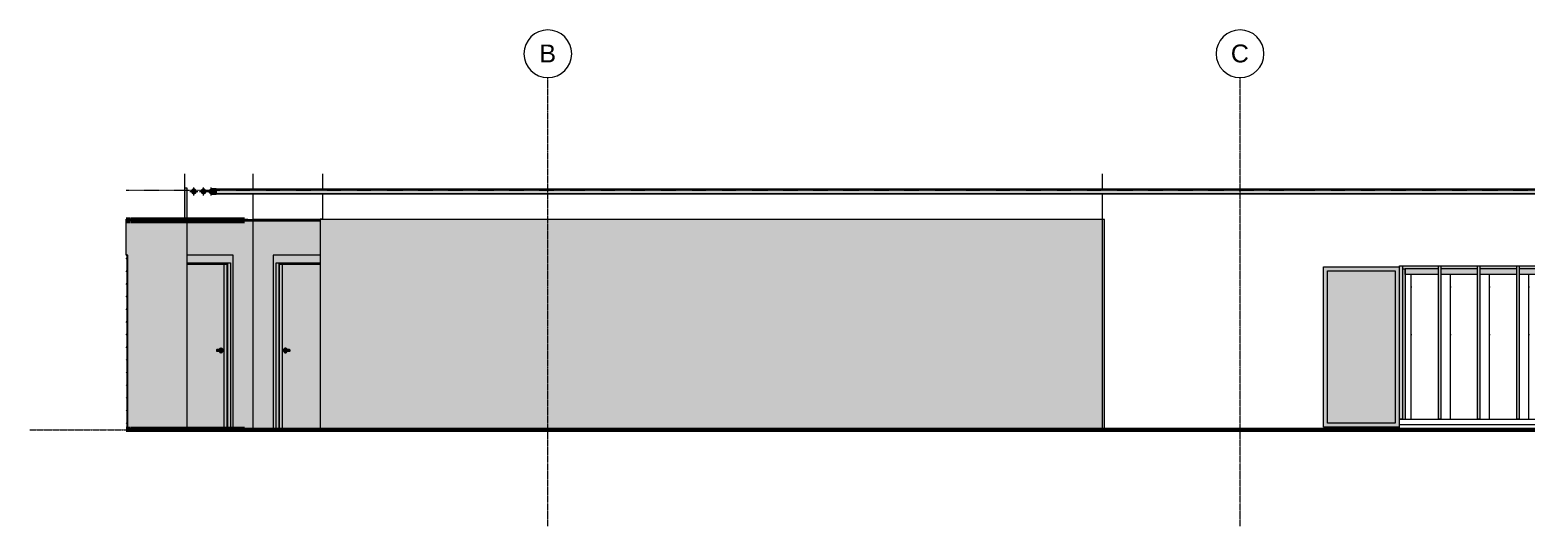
# Model space of a CAD drawing. Header units: inches. Extents: x 10303 to 15970, y 220 to 469.
# Drawn here: x 11958 to 12710, y 220 to 469 of the extents above; entities that cross this region are included whole.
import ezdxf

# ---------------------------------------------------------------- set-up
doc = ezdxf.new("R2010")
doc.units = ezdxf.units.IN
doc.header["$MEASUREMENT"] = 0
doc.linetypes.add('Aligning Line 1_8_', pattern=[0.25, 0.125, -0.125])
doc.linetypes.add('Grid Line 1_2_', pattern=[0.875, 0.5, -0.125, 0.125, -0.125])
for name, color, linetype, lineweight in [('0-3', 165, 'Continuous', 5), ('0-4', 10, 'Continuous', 9), ('0-5', 50, 'Continuous', 5), ('A-CLNG', 13, 'Continuous', 18), ('A-CLNG-1', 13, 'Continuous', 60), ('A-CLNG-2', 13, 'Continuous', 5), ('A-DOOR', 31, 'Continuous', 18), ('A-DOOR-2', 31, 'Continuous', 9), ('A-DOOR-FRAM', 31, 'Continuous', 9), ('A-DOOR-FRAM-1', 31, 'Continuous', 18), ('A-DOOR-FRAM-2', 31, 'Continuous', 30), ('A-FLOR', 192, 'Continuous', 18), ('A-FLOR-1', 250, 'Continuous', 60), ('A-FLOR-2', 192, 'Continuous', 60), ('A-FLOR-3', 192, 'Continuous', 5), ('A-FLOR-LEVL-1', 51, 'Grid Line 1_2_', 9), ('A-FLOR-PATT-1', 253, 'Continuous', 9), ('A-GLAZ-1', 50, 'Continuous', 18), ('A-GLAZ-2', 27, 'Continuous', 18), ('A-GLAZ-3', 7, 'Continuous', 18), ('A-GLAZ-CWMG', 51, 'Continuous', 9), ('A-GLAZ-CWMG-1', 247, 'Continuous', 9), ('A-GLAZ-CWMG-2', 10, 'Continuous', 9), ('A-ROOF-1', 7, 'Continuous', 18), ('A-WALL-2', 7, 'Continuous', 18), ('A-WALL-3', 27, 'Continuous', 18), ('A-WALL-PATT-1', 143, 'Continuous', 9), ('G-ANNO-SYMB-1', 9, 'Aligning Line 1_8_', 9), ('I-WALL', 2, 'Continuous', 18), ('I-WALL-1', 2, 'Continuous', 5), ('P-PIPE', 3, 'Continuous', 9), ('P-PIPE-1', 3, 'Continuous', 5), ('P-PIPE-CNTR', 3, 'Continuous', 9), ('S-GRID-1', 1, 'Grid Line 1_2_', 9), ('S-GRID-IDEN', 1, 'Continuous', 9), ('S-GRID-IDEN-1', 147, 'Continuous', 9)]:
    doc.layers.add(name, color=color, linetype=linetype, lineweight=lineweight)
doc.styles.add('Arial', font='arial.ttf', dxfattribs={"height": 9})

# ---------------------------------------------------------------- blocks, each defined once
blk = doc.blocks.new('CTR - 2nd Phase_rvt-2-Elevation 13 - c')
at = {"layer": 'A-FLOR-LEVL-1'}
blk.add_line((-11795.56, 268), (-10303.21, 268), dxfattribs=at)
at = {"layer": 'G-ANNO-SYMB-1'}
blk.add_line((-11747.21, 388.59), (-10351.57, 388.59), dxfattribs=at)
blk = doc.blocks.new('CTR - 1st Phase - Unit Layouts_rvt-2-Elevation 13 - c')
at = {"layer": 'A-FLOR-LEVL-1'}
blk.add_line((-11795.56, 268), (-10303.21, 268), dxfattribs=at)
blk = doc.blocks.new('Basic Wall _ EXT - FIBER CEMENT - LARGE - ___-2162458-Elevation 13 - c')
at = {"layer": 'A-WALL-3'}
h = blk.add_hatch(color=256, dxfattribs=at)
h.paths.add_polyline_path([(-10969.49, 350.44), (-10969.49, 350.5), (-10987.67, 350.5), (-10987.67, 350.44)], flags=0)
h.paths.add_polyline_path([(-11104.24, 350.44), (-11087.59, 350.44), (-11087.59, 350.5), (-11105.49, 350.5), (-11105.49, 350.44)], flags=0)
h.paths.add_polyline_path([(-10852.89, 350.44), (-10852.89, 350.5), (-10869.57, 350.5), (-10869.57, 350.44), (-10853.13, 350.44)], flags=0)
h.paths.add_polyline_path([(-11086.09, 350.44), (-11067.91, 350.44), (-11067.91, 350.5), (-11086.09, 350.5)], flags=0)
h.paths.add_polyline_path([(-10871.07, 350.44), (-10871.07, 350.5), (-10889.26, 350.5), (-10889.26, 350.44), (-10874.93, 350.44)], flags=0)
h.paths.add_polyline_path([(-11066.41, 350.44), (-11048.23, 350.44), (-11048.23, 350.5), (-11066.41, 350.5)], flags=0)
h.paths.add_polyline_path([(-10890.76, 350.44), (-10890.76, 350.5), (-10908.94, 350.5), (-10908.94, 350.44)], flags=0)
h.paths.add_polyline_path([(-11046.73, 350.44), (-11028.54, 350.44), (-11028.54, 350.5), (-11046.73, 350.5)], flags=0)
h.paths.add_polyline_path([(-10910.44, 350.44), (-10910.44, 350.5), (-10928.62, 350.5), (-10928.62, 350.44), (-10918.55, 350.44)], flags=0)
h.paths.add_polyline_path([(-11027.04, 350.44), (-11008.86, 350.44), (-11008.86, 350.5), (-11027.04, 350.5)], flags=0)
h.paths.add_polyline_path([(-10930.12, 350.44), (-10930.12, 350.5), (-10948.31, 350.5), (-10948.31, 350.44)], flags=0)
h.paths.add_polyline_path([(-11007.36, 350.44), (-10989.17, 350.44), (-10989.17, 350.5), (-11007.36, 350.5)], flags=0)
h.paths.add_polyline_path([(-10949.81, 350.44), (-10949.81, 350.5), (-10967.99, 350.5), (-10967.99, 350.44), (-10962.16, 350.44)], flags=0)
h = blk.add_hatch(color=256, dxfattribs=at)
h.paths.add_polyline_path([(-10969.49, 349.02), (-10969.49, 350.44), (-10987.67, 350.44), (-10987.67, 349.02)], flags=0)
h.paths.add_polyline_path([(-11104.49, 349.02), (-11087.59, 349.02), (-11087.59, 350.44), (-11105.49, 350.44), (-11105.49, 349.02)], flags=0)
h.paths.add_polyline_path([(-10852.89, 349.02), (-10852.89, 350.44), (-10869.57, 350.44), (-10869.57, 349.02), (-10853.13, 349.02)], flags=0)
h.paths.add_polyline_path([(-10871.07, 349.02), (-10871.07, 350.44), (-10889.26, 350.44), (-10889.26, 349.02), (-10874.93, 349.02)], flags=0)
h.paths.add_polyline_path([(-11086.09, 349.02), (-11067.91, 349.02), (-11067.91, 350.44), (-11086.09, 350.44)], flags=0)
h.paths.add_polyline_path([(-11066.41, 349.02), (-11048.23, 349.02), (-11048.23, 350.44), (-11066.41, 350.44)], flags=0)
h.paths.add_polyline_path([(-10890.76, 349.02), (-10890.76, 350.44), (-10908.94, 350.44), (-10908.94, 349.02)], flags=0)
h.paths.add_polyline_path([(-11046.73, 349.02), (-11028.54, 349.02), (-11028.54, 350.44), (-11046.73, 350.44)], flags=0)
h.paths.add_polyline_path([(-10910.44, 349.02), (-10910.44, 350.44), (-10928.62, 350.44), (-10928.62, 349.02), (-10918.55, 349.02)], flags=0)
h.paths.add_polyline_path([(-11027.04, 349.02), (-11008.86, 349.02), (-11008.86, 350.44), (-11027.04, 350.44)], flags=0)
h.paths.add_polyline_path([(-10930.12, 349.02), (-10930.12, 350.44), (-10948.31, 350.44), (-10948.31, 349.02)], flags=0)
h.paths.add_polyline_path([(-11007.36, 349.02), (-10989.17, 349.02), (-10989.17, 350.44), (-11007.36, 350.44)], flags=0)
h.paths.add_polyline_path([(-10949.81, 349.02), (-10949.81, 350.44), (-10967.99, 350.44), (-10967.99, 349.02), (-10962.16, 349.02)], flags=0)
at = {"layer": 'A-WALL-2'}
for p, q in [((-11087.59, 350.44), (-11105.49, 350.44)), ((-11067.91, 350.44), (-11086.09, 350.44)), ((-11048.23, 350.44), (-11066.41, 350.44)), ((-11028.54, 350.44), (-11046.73, 350.44)), ((-11008.86, 350.44), (-11027.04, 350.44)), ((-10989.17, 350.44), (-11007.36, 350.44)), ((-10969.49, 350.44), (-10987.67, 350.44)), ((-10949.81, 350.44), (-10967.99, 350.44)), ((-10930.12, 350.44), (-10948.31, 350.44)), ((-10910.44, 350.44), (-10928.62, 350.44)), ((-10890.76, 350.44), (-10908.94, 350.44)), ((-10871.07, 350.44), (-10889.26, 350.44)), ((-10852.89, 350.44), (-10869.57, 350.44))]:
    blk.add_line(p, q, dxfattribs=at)
blk = doc.blocks.new('Rectangular Mullion - Stud - Vertical-2194501-Elevation 13 - c')
at = {"layer": 'A-GLAZ-CWMG-1'}
blk.add_hatch(color=256, dxfattribs=at).paths.add_polyline_path([(-11105.49, 273.5), (-11105.49, 350.5), (-11106.99, 350.5), (-11106.99, 273.5), (-11106.93, 273.5)], flags=0)
at = {"layer": 'A-GLAZ-CWMG-2'}
for p, q in [((-11105.49, 350.5), (-11105.49, 273.5)), ((-11105.49, 273.5), (-11106.99, 273.5))]:
    blk.add_line(p, q, dxfattribs=at)
blk = doc.blocks.new('Rectangular Mullion - Stud - Base_Head-1769174-Elevation 13 - c')
at = {"layer": 'A-GLAZ-CWMG'}
h = blk.add_hatch(dxfattribs=at)
h.set_pattern_fill('FP_2', color=256, style=0, pattern_type=2)
h.set_pattern_definition([(180, (-11077.751, 270.75), (-1e-15, -8), [])])
h.paths.add_polyline_path([(-11086.09, 268), (-11067.91, 268), (-11067.91, 273.5), (-11087.59, 273.5), (-11087.59, 268)], flags=0)
at = {"layer": 'A-GLAZ-CWMG-2'}
blk.add_line((-11087.59, 273.5), (-11067.91, 273.5), dxfattribs=at)
blk = doc.blocks.new('Rectangular Mullion - Stud - Vertical-2194370-Elevation 13 - c')
at = {"layer": 'A-GLAZ-CWMG-1'}
blk.add_hatch(color=256, dxfattribs=at).paths.add_polyline_path([(-11086.09, 273.5), (-11086.09, 350.5), (-11087.59, 350.5), (-11087.59, 273.5)], flags=0)
at = {"layer": 'A-GLAZ-CWMG-2'}
for p, q in [((-11087.59, 350.5), (-11087.59, 273.5)), ((-11086.09, 273.5), (-11086.09, 350.5)), ((-11086.09, 273.5), (-11087.59, 273.5))]:
    blk.add_line(p, q, dxfattribs=at)
blk = doc.blocks.new('_THE_ WINDOW _ DOOR - Window - 3rd Floor-2113392-Elevation 13 - c')
at = {"layer": 'A-GLAZ-1'}
blk.add_hatch(color=256, dxfattribs=at).paths.add_polyline_path([(-11143.2, 271.37), (-11109.18, 271.37), (-11109.18, 348.12), (-11143.2, 348.12), (-11143.2, 305.4)], flags=0)
at = {"layer": 'A-GLAZ-2'}
h = blk.add_hatch(color=256, dxfattribs=at)
h.paths.add_polyline_path([(-11109.18, 269.37), (-11107.18, 269.37), (-11107.18, 350.12), (-11145.2, 350.12), (-11145.2, 269.37), (-11136.62, 269.37)], flags=0)
h.paths.add_polyline_path([(-11136.62, 271.37), (-11143.2, 271.37), (-11143.2, 348.12), (-11109.18, 348.12), (-11109.18, 271.37)], flags=0)
at = {"layer": 'A-GLAZ-3'}
for p, q in [((-11143.2, 271.37), (-11143.2, 348.12)), ((-11143.2, 348.12), (-11109.18, 348.12)), ((-11109.18, 348.12), (-11109.18, 271.37)), ((-11109.18, 271.37), (-11143.2, 271.37))]:
    blk.add_line(p, q, dxfattribs=at)
blk = doc.blocks.new('Rectangular Mullion - Stud - Base_Head-2194499-Elevation 13 - c')
at = {"layer": 'A-GLAZ-CWMG'}
h = blk.add_hatch(dxfattribs=at)
h.set_pattern_fill('FP_5', color=256, style=0, pattern_type=2)
h.set_pattern_definition([(180, (-11097.291, 270.75), (-1e-15, -8), [])])
h.paths.add_polyline_path([(-11106.93, 268), (-11087.59, 268), (-11087.59, 273.5), (-11106.99, 273.5), (-11106.99, 268)], flags=0)
at = {"layer": 'A-GLAZ-CWMG-2'}
blk.add_line((-11106.99, 273.5), (-11087.59, 273.5), dxfattribs=at)
blk = doc.blocks.new('Rectangular Mullion - Profile_Polycarbonate_Upper and left-2195491-Elevation 13 - c')
at = {"layer": 'A-GLAZ-CWMG-1'}
h = blk.add_hatch(color=256, dxfattribs=at)
h.paths.add_polyline_path([(-10989.17, 346.27), (-10989.17, 349.02), (-11007.36, 349.02), (-11007.36, 346.27), (-11005.78, 346.27)], flags=0)
h.paths.add_polyline_path([(-11093, 346.27), (-11087.59, 346.27), (-11087.59, 349.02), (-11104.24, 349.02), (-11104.24, 346.27)], flags=0)
h.paths.add_polyline_path([(-10854.14, 346.27), (-10854.14, 349.02), (-10869.57, 349.02), (-10869.57, 346.27)], flags=0)
h.paths.add_polyline_path([(-10871.07, 346.27), (-10871.07, 349.02), (-10889.26, 349.02), (-10889.26, 346.27), (-10874.93, 346.27)], flags=0)
h.paths.add_polyline_path([(-11086.09, 346.27), (-11067.91, 346.27), (-11067.91, 349.02), (-11086.09, 349.02), (-11086.09, 348.95)], flags=0)
h.paths.add_polyline_path([(-11066.41, 346.27), (-11048.23, 346.27), (-11048.23, 349.02), (-11066.41, 349.02), (-11066.41, 348.95)], flags=0)
h.paths.add_polyline_path([(-11046.73, 346.27), (-11028.54, 346.27), (-11028.54, 349.02), (-11046.73, 349.02), (-11046.73, 348.95)], flags=0)
h.paths.add_polyline_path([(-10890.76, 346.27), (-10890.76, 349.02), (-10908.94, 349.02), (-10908.94, 346.27)], flags=0)
h.paths.add_polyline_path([(-10910.44, 346.27), (-10910.44, 349.02), (-10928.62, 349.02), (-10928.62, 346.27), (-10918.55, 346.27)], flags=0)
h.paths.add_polyline_path([(-11027.04, 346.27), (-11008.86, 346.27), (-11008.86, 349.02), (-11027.04, 349.02), (-11027.04, 348.95)], flags=0)
h.paths.add_polyline_path([(-10987.67, 346.27), (-10969.49, 346.27), (-10969.49, 349.02), (-10987.67, 349.02), (-10987.67, 348.95)], flags=0)
h.paths.add_polyline_path([(-10967.99, 346.27), (-10949.81, 346.27), (-10949.81, 349.02), (-10967.99, 349.02), (-10967.99, 348.95)], flags=0)
h.paths.add_polyline_path([(-10930.12, 346.27), (-10930.12, 349.02), (-10948.31, 349.02), (-10948.31, 346.27)], flags=0)
at = {"layer": 'A-GLAZ-CWMG-2'}
for p, q in [((-11104.24, 346.27), (-11104.24, 349.02)), ((-11087.59, 349.02), (-11104.24, 349.02)), ((-11087.59, 346.27), (-11104.24, 346.27)), ((-11067.91, 349.02), (-11086.09, 349.02)), ((-11067.91, 346.27), (-11086.09, 346.27)), ((-11048.23, 349.02), (-11066.41, 349.02)), ((-11048.23, 346.27), (-11066.41, 346.27)), ((-11028.54, 349.02), (-11046.73, 349.02)), ((-11028.54, 346.27), (-11046.73, 346.27)), ((-11008.86, 349.02), (-11027.04, 349.02)), ((-11008.86, 346.27), (-11027.04, 346.27)), ((-10989.17, 349.02), (-11007.36, 349.02)), ((-10989.17, 346.27), (-11007.36, 346.27)), ((-10969.49, 349.02), (-10987.67, 349.02)), ((-10969.49, 346.27), (-10987.67, 346.27)), ((-10949.81, 349.02), (-10967.99, 349.02)), ((-10949.81, 346.27), (-10967.99, 346.27)), ((-10930.12, 349.02), (-10948.31, 349.02)), ((-10930.12, 346.27), (-10948.31, 346.27)), ((-10910.44, 349.02), (-10928.62, 349.02)), ((-10910.44, 346.27), (-10928.62, 346.27)), ((-10890.76, 349.02), (-10908.94, 349.02)), ((-10890.76, 346.27), (-10908.94, 346.27)), ((-10871.07, 349.02), (-10889.26, 349.02)), ((-10871.07, 346.27), (-10889.26, 346.27)), ((-10854.14, 349.02), (-10869.57, 349.02)), ((-10854.14, 346.27), (-10869.57, 346.27)), ((-10854.14, 349.02), (-10854.14, 346.27))]:
    blk.add_line(p, q, dxfattribs=at)
blk = doc.blocks.new('Rectangular Mullion - Profile_Polycarbonate_Upper and left-2195586-Elevation 13 - c')
at = {"layer": 'A-GLAZ-CWMG-1'}
blk.add_hatch(color=256, dxfattribs=at).paths.add_polyline_path([(-11105.49, 273.5), (-11104.24, 273.5), (-11104.24, 349.02), (-11105.49, 349.01), (-11105.49, 332.43)], flags=0)
at = {"layer": 'A-GLAZ-CWMG-2'}
for p, q in [((-11105.49, 349.02), (-11104.24, 349.02)), ((-11104.24, 349.02), (-11104.24, 273.5))]:
    blk.add_line(p, q, dxfattribs=at)
blk = doc.blocks.new('Grid - Grid Head - Circle-50561-Elevation 13 - c')
at = {"layer": 'S-GRID-IDEN-1'}
for start, end in [(0, 180), (180, 360)]:
    blk.add_arc((-11535.19, 457.25), 12, start, end, dxfattribs=at)
blk = doc.blocks.new('CTR - 1st Phase - Shell_rvt-2-Elevation 13 - c')
at = {"layer": 'A-FLOR-PATT-1'}
h = blk.add_hatch(dxfattribs=at)
h.set_pattern_fill('FP_4', color=256, style=0, pattern_type=2)
h.set_pattern_definition([(0, (0, 0), (15.36, 3.84), [0.634, -10.886, 0.634, -10.886, -61.44]), (0, (0, 0), (15.36, 3.84), [-23.04, 0.634, -22.406, 0.634, -10.886, -26.88]), (0, (0, 0), (15.36, 3.84), [-57.6, 0.634, -7.046, 0.634, -18.566]), (120, (5.76, 1.92), (-11.0055376, 11.3821502), [0.634, -10.886, 0.634, -10.886, -61.44]), (120, (5.76, 1.92), (-11.0055376, 11.3821502), [-23.04, 0.634, -22.406, 0.634, -10.886, -26.88]), (120, (5.76, 1.92), (-11.0055376, 11.3821502), [-57.6, 0.634, -7.046, 0.634, -18.566]), (240, (7.68, 9.6), (-4.3544624, -15.2221502), [0.634, -10.886, 0.634, -10.886, -61.44]), (240, (7.68, 9.6), (-4.3544624, -15.2221502), [-23.04, 0.634, -22.406, 0.634, -10.886, -26.88]), (240, (7.68, 9.6), (-4.3544624, -15.2221502), [-57.6, 0.634, -7.046, 0.634, -18.566])])
h.paths.add_polyline_path([(-11267.46, 267.97), (-10351.57, 267.97), (-10351.57, 268), (-11747.21, 268), (-11747.21, 267.97), (-11311.07, 267.97)], flags=0)
at = {"layer": 'A-WALL-PATT-1'}
h = blk.add_hatch(dxfattribs=at)
h.set_pattern_fill('FP_6', color=256, style=0, pattern_type=2)
h.set_pattern_definition([(90, (-10831.767, 268), (-19.685, 1e-15), [24, 0, 0, 0])])
h.paths.add_polyline_path([(-10874.93, 273.5), (-10871.07, 273.5), (-10871.07, 346.27), (-10889.26, 346.27), (-10889.26, 273.5)], flags=0)
h.paths.add_polyline_path([(-10890.76, 273.5), (-10890.76, 346.27), (-10908.94, 346.27), (-10908.94, 273.5)], flags=0)
h.paths.add_polyline_path([(-10869.57, 273.5), (-10854.14, 273.5), (-10854.14, 346.27), (-10869.57, 346.27), (-10869.57, 300.2)], flags=0)
h.paths.add_polyline_path([(-10930.12, 273.5), (-10930.12, 346.27), (-10948.31, 346.27), (-10948.31, 273.5)], flags=0)
h.paths.add_polyline_path([(-10910.44, 273.5), (-10910.44, 346.27), (-10928.62, 346.27), (-10928.62, 273.5)], flags=0)
h.paths.add_polyline_path([(-10989.17, 273.5), (-10989.17, 346.27), (-11007.36, 346.27), (-11007.36, 273.5)], flags=0)
h.paths.add_polyline_path([(-10987.67, 273.5), (-10969.49, 273.5), (-10969.49, 346.27), (-10987.67, 346.27), (-10987.67, 332.43)], flags=0)
h.paths.add_polyline_path([(-10949.81, 273.5), (-10949.81, 346.27), (-10967.99, 346.27), (-10967.99, 273.5), (-10962.16, 273.5)], flags=0)
h.paths.add_polyline_path([(-11027.04, 273.5), (-11008.86, 273.5), (-11008.86, 346.27), (-11027.04, 346.27), (-11027.04, 332.43)], flags=0)
h.paths.add_polyline_path([(-11067.91, 273.5), (-11067.91, 346.27), (-11086.09, 346.27), (-11086.09, 273.5)], flags=0)
h.paths.add_polyline_path([(-11104.24, 273.5), (-11087.59, 273.5), (-11087.59, 346.27), (-11104.24, 346.27), (-11104.24, 332.43)], flags=0)
h.paths.add_polyline_path([(-11066.41, 273.5), (-11048.23, 273.5), (-11048.23, 346.27), (-11066.41, 346.27), (-11066.41, 332.43)], flags=0)
h.paths.add_polyline_path([(-11028.54, 273.5), (-11028.54, 346.27), (-11046.73, 346.27), (-11046.73, 273.5)], flags=0)
at = {"layer": 'A-FLOR-1'}
blk.add_line((-10351.57, 268), (-11747.21, 268), dxfattribs=at)
at = {"layer": 'A-FLOR-LEVL-1'}
blk.add_line((-11795.56, 268), (-10303.21, 268), dxfattribs=at)
at = {"layer": 'A-ROOF-1'}
for p, q in [((-11717.89, 396.89), (-11717.89, 374)), ((-11683.45, 396.89), (-11683.45, 389.19)), ((-11648.36, 389.19), (-11648.36, 396.89)), ((-11683.45, 386.81), (-11683.45, 373.87)), ((-11648.36, 373.87), (-11648.36, 386.81))]:
    blk.add_line(p, q, dxfattribs=at)
at = {"layer": 'A-WALL-2'}
for p, q in [((-11256.26, 389.19), (-11256.26, 396.89)), ((-11256.26, 350.5), (-11256.26, 386.81)), ((-11256.26, 268), (-11256.26, 350.5)), ((-11145.2, 269.37), (-11145.2, 350.12)), ((-11145.2, 350.12), (-11107.18, 350.12)), ((-11107.18, 350.12), (-11107.18, 269.37)), ((-11106.99, 268), (-11106.99, 350.5)), ((-11106.99, 350.5), (-10851.39, 350.5)), ((-11107.18, 269.37), (-11145.2, 269.37))]:
    blk.add_line(p, q, dxfattribs=at)
at = {"layer": 'S-GRID-1'}
for p, q in [((-11535.19, 219.62), (-11535.19, 445.25)), ((-11187.19, 219.62), (-11187.19, 445.25))]:
    blk.add_line(p, q, dxfattribs=at)
at = {"layer": '0-3'}
for p in [(0, 0), (348, 0)]:
    blk.add_blockref('Grid - Grid Head - Circle-50561-Elevation 13 - c', p, dxfattribs=at)
at = {"layer": '0-4'}
for name, p in [('_THE_ WINDOW _ DOOR - Window - 3rd Floor-2113392-Elevation 13 - c', (0, 0)), ('Rectangular Mullion - Stud - Vertical-2194501-Elevation 13 - c', (0, 0)), ('Basic Wall _ EXT - FIBER CEMENT - LARGE - ___-2162458-Elevation 13 - c', (0, 0)), ('Rectangular Mullion - Profile_Polycarbonate_Upper and left-2195586-Elevation 13 - c', (0, 0)), ('Rectangular Mullion - Profile_Polycarbonate_Upper and left-2195491-Elevation 13 - c', (0, 0)), ('Rectangular Mullion - Stud - Vertical-2194370-Elevation 13 - c', (0, 0)), ('Rectangular Mullion - Stud - Vertical-2194370-Elevation 13 - c', (19.68, 0)), ('Rectangular Mullion - Stud - Vertical-2194370-Elevation 13 - c', (39.37, 0)), ('Rectangular Mullion - Stud - Base_Head-2194499-Elevation 13 - c', (0, 0)), ('Rectangular Mullion - Stud - Base_Head-1769174-Elevation 13 - c', (0, 0)), ('Rectangular Mullion - Stud - Base_Head-1769174-Elevation 13 - c', (19.68, 0)), ('Rectangular Mullion - Stud - Base_Head-1769174-Elevation 13 - c', (39.37, 0))]:
    blk.add_blockref(name, p, dxfattribs=at)
at = {"layer": 'S-GRID-IDEN', "char_height": 9, "attachment_point": 1, "style": 'Arial'}
for s, insert, width in [('B', (-11539.44, 461.9), 10.1505), ('C', (-11191.82, 461.9), 11.0595)]:
    blk.add_mtext(s, dxfattribs=dict(at, insert=insert, width=width))
blk = doc.blocks.new('CTR - 1st Phase -Stairs _ Elevators_rvt-2-Elevation 13 - c')
at = {"layer": 'A-FLOR-LEVL-1'}
blk.add_line((-11795.56, 268), (-10303.21, 268), dxfattribs=at)
blk = doc.blocks.new('HOLLOW METAL - UNIT DOOR-1758958-Elevation 13 - c')
at = {"layer": 'A-DOOR'}
h = blk.add_hatch(color=256, dxfattribs=at)
h.paths.add_polyline_path([(-11706.86, 268), (-11706.61, 268), (-11706.61, 268.5), (-11697.9, 268.5), (-11697.9, 351.38), (-11716.64, 351.38), (-11716.64, 268.5), (-11706.86, 268.5)], flags=0)
h.paths.add_polyline_path([(-11699.56, 306.82), (-11699.72, 306.84), (-11699.83, 306.86), (-11700.03, 306.98), (-11700.23, 307.21), (-11700.35, 307.47), (-11700.4, 307.61), (-11701.62, 307.62), (-11701.69, 307.66), (-11701.79, 307.8), (-11701.82, 307.9), (-11701.81, 308.12), (-11701.75, 308.28), (-11701.69, 308.34), (-11701.62, 308.38), (-11701.48, 308.39), (-11700.4, 308.39), (-11700.34, 308.59), (-11700.2, 308.84), (-11699.98, 309.05), (-11699.81, 309.14), (-11699.5, 309.18), (-11699.39, 309.18), (-11699.18, 309.14), (-11698.97, 309.02), (-11698.8, 308.84), (-11698.65, 308.51), (-11698.59, 308.39), (-11698.38, 308.38), (-11698.33, 308.37), (-11698.23, 308.3), (-11698.13, 308.22), (-11698.09, 308), (-11698.14, 307.77), (-11698.38, 307.62), (-11698.61, 307.6), (-11698.67, 307.41), (-11698.8, 307.16), (-11698.97, 306.98), (-11699.18, 306.86), (-11699.5, 306.82)], flags=0)
h.paths.add_polyline_path([(-11701.48, 307.62), (-11701.41, 307.66), (-11701.43, 307.66)], flags=0)
for points in [[(-11701.55, 307.61), (-11701.48, 307.62), (-11701.35, 307.72), (-11701.28, 307.9), (-11701.28, 308.1), (-11701.35, 308.28), (-11701.41, 308.34), (-11701.55, 308.39), (-11701.62, 308.38), (-11701.69, 308.34), (-11701.76, 308.25), (-11701.82, 308.1), (-11701.82, 307.9), (-11701.79, 307.8), (-11701.69, 307.66), (-11701.62, 307.62)], [(-11699.5, 308), (-11698.35, 308), (-11698.38, 308.2), (-11698.49, 308.34), (-11698.61, 308.39), (-11698.67, 308.39), (-11701.48, 308.38), (-11701.41, 308.34), (-11701.34, 308.25), (-11701.28, 308.1), (-11701.27, 308), (-11700.23, 308)], [(-11700.24, 308.39), (-11700.17, 308.39), (-11700.11, 308.59), (-11699.98, 308.84), (-11699.81, 309.02), (-11699.61, 309.14), (-11699.5, 309.18), (-11699.61, 309.18), (-11699.83, 309.14), (-11700.03, 309.02), (-11700.23, 308.79), (-11700.35, 308.53), (-11700.4, 308.39), (-11700.34, 308.39)], [(-11701.55, 307.61), (-11698.55, 307.62), (-11698.49, 307.66), (-11698.4, 307.78), (-11698.36, 307.9), (-11698.35, 308), (-11701.27, 308), (-11701.31, 307.8), (-11701.41, 307.66), (-11701.48, 307.62)], [(-11699.39, 306.82), (-11699.61, 306.86), (-11699.81, 306.98), (-11699.98, 307.16), (-11700.11, 307.41), (-11700.17, 307.61), (-11700.4, 307.61), (-11700.34, 307.41), (-11700.2, 307.16), (-11699.98, 306.95), (-11699.83, 306.86), (-11699.5, 306.82)], [(-11698.35, 308), (-11698.09, 308), (-11698.15, 308.24), (-11698.38, 308.38), (-11698.53, 308.37), (-11698.45, 308.3), (-11698.42, 308.25), (-11698.36, 308.1), (-11698.35, 308.05)]]:
    blk.add_hatch(color=256, dxfattribs=at).paths.add_polyline_path(points, flags=0)
h = blk.add_hatch(color=256, dxfattribs=at)
h.paths.add_polyline_path([(-11699.39, 306.82), (-11699.18, 306.86), (-11698.97, 306.98), (-11698.8, 307.16), (-11698.67, 307.41), (-11698.63, 307.61), (-11700.17, 307.61), (-11700.11, 307.41), (-11699.98, 307.16), (-11699.81, 306.98), (-11699.61, 306.86), (-11699.5, 306.84)], flags=0)
h.paths.add_polyline_path([(-11698.61, 308.39), (-11698.67, 308.59), (-11698.8, 308.84), (-11698.97, 309.02), (-11699.18, 309.14), (-11699.39, 309.18), (-11699.61, 309.14), (-11699.81, 309.02), (-11699.98, 308.84), (-11700.11, 308.59), (-11700.16, 308.39), (-11698.63, 308.39)], flags=0)
h = blk.add_hatch(color=256, dxfattribs=at)
h.paths.add_polyline_path([(-11698.55, 307.61), (-11698.31, 307.64), (-11698.21, 307.72), (-11698.13, 307.8), (-11698.09, 308), (-11698.35, 308), (-11698.38, 307.8), (-11698.49, 307.66), (-11698.56, 307.61)], flags=0)
h.paths.add_polyline_path([(-11698.35, 307.62), (-11698.33, 307.64), (-11698.35, 307.62)], flags=0)
at = {"layer": 'A-DOOR-FRAM-1'}
for points in [[(-11694.77, 268.5), (-11693.35, 268.5), (-11693.35, 356), (-11716.64, 356), (-11716.64, 352), (-11694.77, 352), (-11694.77, 300.2)], [(-11696.14, 268.5), (-11696.14, 268.5), (-11696.14, 352), (-11716.64, 352), (-11716.64, 351.38), (-11696.58, 351.38), (-11696.58, 268.5)], [(-11697.46, 268.5), (-11696.58, 268.5), (-11696.58, 351.38), (-11697.9, 351.38), (-11697.9, 268.5), (-11697.6, 268.5)], [(-11696.14, 268.5), (-11694.77, 268.5), (-11694.77, 352), (-11696.14, 352), (-11696.14, 300.2)]]:
    blk.add_hatch(color=256, dxfattribs=at).paths.add_polyline_path(points, flags=0)
at = {"layer": 'A-DOOR-2'}
for p, q in [((-11698.63, 308.39), (-11701.55, 308.39)), ((-11699.39, 309.18), (-11699.61, 309.18)), ((-11701.55, 307.61), (-11698.63, 307.61)), ((-11699.61, 306.82), (-11699.39, 306.82)), ((-11698.45, 307.61), (-11698.61, 307.61))]:
    blk.add_line(p, q, dxfattribs=at)
at = {"layer": 'A-DOOR-2', "flags": 128}
for points in [[(-11698.63, 308.39), (-11698.45, 308.39), (-11698.45, 308.39)], [(-11698.45, 308.39), (-11698.61, 308.39), (-11698.63, 308.39)], [(-11698.45, 308.39), (-11698.14, 308.24), (-11698.06, 308)], [(-11698.63, 307.61), (-11698.45, 307.61), (-11698.45, 307.61)], [(-11698.06, 308), (-11698.21, 307.69), (-11698.45, 307.61)]]:
    blk.add_lwpolyline(points, dxfattribs=at)
at = {"layer": 'A-DOOR-2'}
for centre, major_axis, start_param, end_param in [((-11701.55, 308), (0, 0.394), 4.712389, 7.853982), ((-11699.61, 308), (0, 1.18), 0, 1.228112), ((-11699.39, 308), (0, 1.18), 5.052293, 7.511298), ((-11701.55, 308), (0, 0.394), 1.570796, 4.712389), ((-11699.61, 308), (0, 1.18), 1.91348, 3.141593), ((-11699.39, 308), (0, 1.18), 1.91348, 4.372485)]:
    blk.add_ellipse(centre, major_axis=major_axis, ratio=0.707107, start_param=start_param, end_param=end_param, dxfattribs=at)
at = {"layer": 'A-DOOR-FRAM'}
for p, q in [((-11693.35, 356), (-11716.64, 356)), ((-11693.35, 268.5), (-11693.35, 356)), ((-11716.64, 352), (-11694.77, 352)), ((-11716.64, 351.38), (-11696.58, 351.38)), ((-11697.9, 268.5), (-11697.9, 351.38)), ((-11696.58, 351.38), (-11696.58, 268.5)), ((-11696.14, 268.5), (-11696.14, 352)), ((-11694.77, 352), (-11694.77, 268.5))]:
    blk.add_line(p, q, dxfattribs=at)
blk = doc.blocks.new('HOLLOW METAL - UNIT DOOR-V4-Elevation 13 - c')
at = {"layer": 'A-DOOR-2'}
h = blk.add_hatch(dxfattribs=at)
h.set_pattern_fill('FP_7', color=256, style=0, pattern_type=2)
h.set_pattern_definition([(45, (0, 0), (-3.1819805, 3.1819805), [])])
h.paths.add_polyline_path([(-11747.19, 268), (-11746.44, 268), (-11746.44, 356), (-11747.21, 356), (-11747.21, 268)], flags=0)
at = {"layer": 'A-DOOR-FRAM-2'}
for p, q in [((-11746.44, 356), (-11747.21, 356)), ((-11746.44, 268), (-11746.44, 356)), ((-11747.21, 268), (-11746.44, 268))]:
    blk.add_line(p, q, dxfattribs=at)
blk = doc.blocks.new('HOLLOW METAL - UNIT DOOR-V6-Elevation 13 - c')
at = {"layer": 'A-DOOR'}
h = blk.add_hatch(color=256, dxfattribs=at)
h.paths.add_polyline_path([(-11659.98, 268.5), (-11649.61, 268.5), (-11649.61, 351.38), (-11668.69, 351.38), (-11668.69, 268.5)], flags=0)
h.paths.add_polyline_path([(-11665.05, 308.39), (-11665.12, 308.38), (-11665.08, 308.38)], flags=0)
h.paths.add_polyline_path([(-11666.98, 306.82), (-11667.2, 306.82), (-11667.42, 306.86), (-11667.62, 306.98), (-11667.79, 307.16), (-11667.93, 307.41), (-11668, 307.61), (-11668.23, 307.62), (-11668.46, 307.79), (-11668.5, 308), (-11668.45, 308.24), (-11668.21, 308.38), (-11667.98, 308.39), (-11667.93, 308.59), (-11667.79, 308.84), (-11667.62, 309.02), (-11667.42, 309.14), (-11667.2, 309.18), (-11666.92, 309.17), (-11666.76, 309.14), (-11666.56, 309.02), (-11666.37, 308.79), (-11666.26, 308.59), (-11666.2, 308.39), (-11664.97, 308.38), (-11664.91, 308.34), (-11664.84, 308.25), (-11664.78, 308.1), (-11664.78, 307.9), (-11664.8, 307.8), (-11664.91, 307.66), (-11664.97, 307.62), (-11665.12, 307.61), (-11666.2, 307.61), (-11666.26, 307.41), (-11666.39, 307.16), (-11666.61, 306.95), (-11666.79, 306.85), (-11666.92, 306.83)], flags=0)
h.paths.add_polyline_path([(-11668.24, 307.62), (-11668.26, 307.64), (-11668.25, 307.62)], flags=0)
for points in [[(-11668.29, 308), (-11668.25, 308), (-11668.21, 308.2), (-11668.11, 308.34), (-11668.06, 308.39), (-11668.17, 308.38), (-11668.26, 308.37), (-11668.37, 308.3), (-11668.46, 308.22), (-11668.5, 308), (-11668.3, 308)], [(-11665.59, 308), (-11665.32, 308), (-11665.29, 308.2), (-11665.18, 308.34), (-11665.12, 308.38), (-11665.12, 308.39), (-11668.04, 308.38), (-11668.16, 308.29), (-11668.18, 308.25), (-11668.24, 308.1), (-11668.25, 308), (-11666.37, 308)], [(-11666.4, 308.39), (-11666.2, 308.39), (-11666.26, 308.59), (-11666.4, 308.84), (-11666.61, 309.05), (-11666.79, 309.15), (-11667.06, 309.18), (-11667.2, 309.18), (-11666.99, 309.14), (-11666.79, 309.02), (-11666.61, 308.84), (-11666.48, 308.59), (-11666.4, 308.39)], [(-11668.04, 307.61), (-11668.04, 307.62), (-11668.16, 307.71), (-11668.17, 307.72), (-11668.24, 307.9), (-11668.27, 308), (-11668.5, 308), (-11668.45, 307.76), (-11668.21, 307.62), (-11668.04, 307.61)], [(-11666.42, 307.61), (-11665.12, 307.62), (-11665.18, 307.66), (-11665.24, 307.72), (-11665.31, 307.9), (-11665.32, 308), (-11668.25, 308), (-11668.21, 307.8), (-11668.11, 307.66), (-11667.98, 307.61), (-11667.96, 307.61), (-11666.44, 307.61)], [(-11667.2, 306.82), (-11666.88, 306.84), (-11666.76, 306.86), (-11666.56, 306.98), (-11666.37, 307.21), (-11666.24, 307.47), (-11666.2, 307.61), (-11666.42, 307.61), (-11666.48, 307.41), (-11666.61, 307.16), (-11666.79, 306.97), (-11666.99, 306.86)], [(-11665.05, 307.61), (-11664.97, 307.62), (-11664.91, 307.66), (-11664.8, 307.8), (-11664.78, 307.92), (-11664.78, 308.12), (-11664.85, 308.28), (-11664.91, 308.34), (-11664.97, 308.38), (-11665.08, 308.38), (-11665.18, 308.34), (-11665.25, 308.25), (-11665.31, 308.1), (-11665.31, 307.9), (-11665.24, 307.72), (-11665.12, 307.62)]]:
    blk.add_hatch(color=256, dxfattribs=at).paths.add_polyline_path(points, flags=0)
h = blk.add_hatch(color=256, dxfattribs=at)
h.paths.add_polyline_path([(-11667.2, 306.82), (-11666.99, 306.86), (-11666.79, 306.98), (-11666.61, 307.16), (-11666.48, 307.41), (-11666.44, 307.61), (-11667.98, 307.6), (-11667.93, 307.41), (-11667.79, 307.16), (-11667.62, 306.98), (-11667.42, 306.86)], flags=0)
h.paths.add_polyline_path([(-11667.98, 308.39), (-11667.9, 308.39), (-11666.42, 308.39), (-11666.52, 308.66), (-11666.61, 308.84), (-11666.79, 309.03), (-11666.99, 309.14), (-11667.2, 309.18), (-11667.42, 309.14), (-11667.62, 309.02), (-11667.79, 308.84), (-11667.95, 308.51), (-11667.98, 308.39)], flags=0)
at = {"layer": 'A-DOOR-FRAM-1'}
for points in [[(-11671.83, 268.5), (-11671.83, 352), (-11649.61, 352), (-11649.61, 356), (-11673.24, 356), (-11673.23, 268.5), (-11672.71, 268.5)], [(-11670.46, 268.5), (-11670.46, 352), (-11671.83, 352), (-11671.83, 268.5)], [(-11670.46, 268.5), (-11670.02, 268.5), (-11670.02, 351.38), (-11649.61, 351.38), (-11649.61, 352), (-11670.46, 352), (-11670.46, 300.2)], [(-11669.13, 268.5), (-11668.69, 268.5), (-11668.69, 351.38), (-11670.02, 351.38), (-11670.02, 268.5)]]:
    blk.add_hatch(color=256, dxfattribs=at).paths.add_polyline_path(points, flags=0)
at = {"layer": 'A-DOOR-2'}
for p, q in [((-11667.94, 308.39), (-11667.97, 308.39)), ((-11665.05, 308.39), (-11667.97, 308.39)), ((-11666.98, 309.18), (-11667.2, 309.18)), ((-11667.97, 307.61), (-11667.94, 307.61)), ((-11667.97, 307.61), (-11665.05, 307.61)), ((-11667.2, 306.82), (-11666.98, 306.82))]:
    blk.add_line(p, q, dxfattribs=at)
at = {"layer": 'A-DOOR-2', "flags": 128}
for points in [[(-11668.53, 308), (-11668.53, 308.02), (-11668.53, 308.03), (-11668.53, 308.05), (-11668.53, 308.06), (-11668.53, 308.08), (-11668.52, 308.09), (-11668.52, 308.11), (-11668.51, 308.12), (-11668.51, 308.14), (-11668.5, 308.15), (-11668.5, 308.17), (-11668.49, 308.18), (-11668.48, 308.2), (-11668.47, 308.21), (-11668.47, 308.22), (-11668.46, 308.24), (-11668.45, 308.25), (-11668.44, 308.26), (-11668.43, 308.27), (-11668.42, 308.28), (-11668.4, 308.29), (-11668.39, 308.3), (-11668.38, 308.31), (-11668.37, 308.32), (-11668.35, 308.33), (-11668.34, 308.34), (-11668.33, 308.35), (-11668.31, 308.35), (-11668.3, 308.36), (-11668.28, 308.37), (-11668.27, 308.37), (-11668.25, 308.38), (-11668.24, 308.38), (-11668.22, 308.38), (-11668.21, 308.39), (-11668.19, 308.39), (-11668.18, 308.39), (-11668.16, 308.39), (-11668.15, 308.39), (-11668.14, 308.39)], [(-11667.97, 308.39), (-11667.98, 308.39), (-11668, 308.39), (-11668.02, 308.39), (-11668.03, 308.39), (-11668.04, 308.39), (-11668.06, 308.39), (-11668.07, 308.39), (-11668.08, 308.39), (-11668.09, 308.39), (-11668.1, 308.39), (-11668.11, 308.39), (-11668.11, 308.39), (-11668.12, 308.39), (-11668.13, 308.39), (-11668.13, 308.39), (-11668.14, 308.39), (-11668.14, 308.39), (-11668.14, 308.39), (-11668.14, 308.39), (-11668.14, 308.39)], [(-11668.14, 308.39), (-11668.14, 308.39), (-11668.14, 308.39), (-11668.14, 308.39), (-11668.13, 308.39), (-11668.13, 308.39), (-11668.12, 308.39), (-11668.12, 308.39), (-11668.11, 308.39), (-11668.1, 308.39), (-11668.09, 308.39), (-11668.09, 308.39), (-11668.07, 308.39), (-11668.06, 308.39), (-11668.05, 308.39), (-11668.04, 308.39), (-11668.02, 308.39), (-11668.01, 308.39), (-11667.99, 308.39), (-11667.98, 308.39), (-11667.97, 308.39)], [(-11668.14, 307.61), (-11668.16, 307.61), (-11668.17, 307.61), (-11668.19, 307.61), (-11668.2, 307.61), (-11668.22, 307.61), (-11668.23, 307.62), (-11668.25, 307.62), (-11668.27, 307.63), (-11668.28, 307.63), (-11668.29, 307.64), (-11668.31, 307.64), (-11668.32, 307.65), (-11668.34, 307.66), (-11668.35, 307.67), (-11668.36, 307.68), (-11668.38, 307.68), (-11668.39, 307.69), (-11668.4, 307.7), (-11668.41, 307.71), (-11668.42, 307.73), (-11668.43, 307.74), (-11668.44, 307.75), (-11668.45, 307.76), (-11668.46, 307.77), (-11668.47, 307.79), (-11668.48, 307.8), (-11668.49, 307.81), (-11668.5, 307.83), (-11668.5, 307.84), (-11668.51, 307.86), (-11668.51, 307.87), (-11668.52, 307.89), (-11668.52, 307.9), (-11668.53, 307.92), (-11668.53, 307.93), (-11668.53, 307.95), (-11668.53, 307.96), (-11668.53, 307.98), (-11668.53, 308), (-11668.53, 308)], [(-11667.97, 307.61), (-11667.98, 307.61), (-11668, 307.61), (-11668.02, 307.61), (-11668.03, 307.61), (-11668.04, 307.61), (-11668.06, 307.61), (-11668.07, 307.61), (-11668.08, 307.61), (-11668.09, 307.61), (-11668.1, 307.61), (-11668.11, 307.61), (-11668.11, 307.61), (-11668.12, 307.61), (-11668.13, 307.61), (-11668.13, 307.61), (-11668.14, 307.61), (-11668.14, 307.61), (-11668.14, 307.61), (-11668.14, 307.61), (-11668.14, 307.61)], [(-11668.14, 307.61), (-11668.14, 307.61), (-11668.14, 307.61), (-11668.14, 307.61), (-11668.13, 307.61), (-11668.13, 307.61), (-11668.12, 307.61), (-11668.12, 307.61), (-11668.11, 307.61), (-11668.1, 307.61), (-11668.09, 307.61), (-11668.09, 307.61), (-11668.07, 307.61), (-11668.06, 307.61), (-11668.05, 307.61), (-11668.04, 307.61), (-11668.02, 307.61), (-11668.01, 307.61), (-11667.99, 307.61), (-11667.98, 307.61), (-11667.97, 307.61)]]:
    blk.add_lwpolyline(points, dxfattribs=at)
at = {"layer": 'A-DOOR-2'}
for centre, major_axis, start_param, end_param in [((-11667.2, 308), (0, 1.18), 5.055073, 7.514078), ((-11666.98, 308), (0, 1.18), 5.055073, 6.283185), ((-11665.05, 308), (0, 0.394), 4.712389, 7.853982), ((-11667.2, 308), (0, 1.18), 1.9107, 4.369705), ((-11666.98, 308), (0, 1.18), 3.141593, 4.369705), ((-11665.05, 308), (0, 0.394), 1.570796, 4.712389)]:
    blk.add_ellipse(centre, major_axis=major_axis, ratio=0.707107, start_param=start_param, end_param=end_param, dxfattribs=at)
at = {"layer": 'A-DOOR-FRAM'}
for p, q in [((-11649.61, 356), (-11673.24, 356)), ((-11673.24, 356), (-11673.24, 268.5)), ((-11671.83, 352), (-11649.61, 352)), ((-11671.83, 268.5), (-11671.83, 352)), ((-11670.46, 352), (-11670.46, 268.5)), ((-11670.02, 351.38), (-11649.61, 351.38)), ((-11670.02, 268.5), (-11670.02, 351.38)), ((-11668.69, 351.38), (-11668.69, 268.5))]:
    blk.add_line(p, q, dxfattribs=at)
blk = doc.blocks.new('Elbow - PVC - Sch 40 - Standard-V7-Elevation 13 - c')
at = {"layer": 'P-PIPE'}
for points in [[(-11705.83, 388), (-11703.12, 388), (-11703.12, 389.34), (-11704.63, 389.33), (-11704.91, 389.27), (-11705.16, 389.16), (-11705.44, 388.95), (-11705.67, 388.64), (-11705.79, 388.35), (-11705.81, 388.22)], [(-11703.12, 388), (-11701.96, 388), (-11701.96, 389.34), (-11703.12, 389.34), (-11703.12, 388.35)], [(-11703.12, 386.66), (-11701.96, 386.66), (-11701.96, 388), (-11703.12, 388), (-11703.12, 386.69)]]:
    blk.add_hatch(color=256, dxfattribs=at).paths.add_polyline_path(points, flags=0)
h = blk.add_hatch(color=256, dxfattribs=at)
h.paths.add_polyline_path([(-11703.12, 386.66), (-11703.12, 388), (-11705.83, 388), (-11705.77, 387.61), (-11705.61, 387.27), (-11705.38, 387.01), (-11705.09, 386.81), (-11704.75, 386.69), (-11704.27, 386.66), (-11704.15, 386.67), (-11703.45, 386.66), (-11703.36, 386.66)], flags=0)
h.paths.add_polyline_path([(-11704.49, 386.66), (-11704.58, 386.67), (-11704.49, 386.66)], flags=0)
for p, q in [((-11701.96, 389.34), (-11703.12, 389.34)), ((-11703.12, 386.66), (-11701.96, 386.66)), ((-11701.96, 389.34), (-11701.96, 388)), ((-11701.96, 388), (-11701.96, 386.66))]:
    blk.add_line(p, q, dxfattribs=at)
at = {"layer": 'P-PIPE', "flags": 128}
for points in [[(-11703.12, 389.34), (-11703.76, 389.34), (-11704.25, 389.34), (-11704.48, 389.34), (-11704.49, 389.34)], [(-11704.49, 386.66), (-11704.33, 386.66), (-11703.89, 386.66), (-11703.27, 386.66), (-11703.12, 386.66)]]:
    blk.add_lwpolyline(points, dxfattribs=at)
at = {"layer": 'P-PIPE'}
blk.add_arc((-11704.49, 388), 1.34, 271.50386, 272.78747, dxfattribs=at)

msp = doc.modelspace()

# ---------------------------------------------------------------- hatches: boundary and pattern name
at = {"layer": 'A-CLNG'}
h = msp.add_hatch(color=256, dxfattribs=at)
h.paths.add_polyline_path([(12035.67, 373.07), (12046.71, 373.07), (12046.71, 373.82), (12008.56, 373.82), (12008.56, 373.07), (12030.92, 373.07)], flags=0)
h.paths.add_polyline_path([(12006.37, 373.07), (12008.31, 373.07), (12008.31, 373.82), (12006.37, 373.82), (12006.37, 373.15)], flags=0)
h.paths.add_polyline_path([(12046.96, 373.07), (12065.91, 373.07), (12065.91, 373.82), (12046.96, 373.82), (12046.96, 373.37)], flags=0)
at = {"layer": 'A-CLNG-2'}
msp.add_hatch(color=256, dxfattribs=at).paths.add_polyline_path([(12070.59, 373.07), (12103.95, 373.07), (12103.95, 373.82), (12065.91, 373.82), (12065.91, 373.07), (12070.11, 373.07)], flags=0)
at = {"layer": 'A-FLOR'}
h = msp.add_hatch(color=256, dxfattribs=at)
h.paths.add_polyline_path([(12057.43, 268), (12065.91, 268), (12065.91, 268.5), (12046.96, 268.5), (12046.96, 268), (12056.98, 268)], flags=0)
h.paths.add_polyline_path([(12046.71, 268), (12046.71, 268.5), (12008.56, 268.5), (12008.56, 268), (12036.92, 268)], flags=0)
h.paths.add_polyline_path([(12007.12, 268), (12008.31, 268), (12008.31, 268.5), (12007.12, 268.5)], flags=0)
at = {"layer": 'A-FLOR-3'}
msp.add_hatch(color=256, dxfattribs=at).paths.add_polyline_path([(12093.58, 268), (12103.95, 268), (12103.95, 268.5), (12065.91, 268.5), (12065.91, 268), (12084.57, 268)], flags=0)
at = {"layer": 'I-WALL'}
for points in [[(12060.21, 268.5), (12067.57, 268.5), (12067.57, 373.07), (12046.96, 373.07), (12046.96, 373.82), (12067.57, 373.82), (12067.57, 373.87), (12036.92, 373.87), (12036.92, 373.82), (12046.71, 373.82), (12046.71, 373.07), (12036.92, 373.07), (12036.92, 356), (12060.21, 356), (12060.21, 300.2)], [(12006.36, 356), (12006.37, 356), (12006.36, 364.66)]]:
    msp.add_hatch(color=256, dxfattribs=at).paths.add_polyline_path(points, flags=0)
h = msp.add_hatch(color=256, dxfattribs=at)
h.paths.add_polyline_path([(12070.11, 268.5), (12080.32, 268.5), (12080.32, 356), (12103.95, 356), (12103.95, 373.07), (12070.11, 373.07), (12070.11, 300.2)], flags=0)
h.paths.add_polyline_path([(12070.11, 373.82), (12103.95, 373.82), (12103.95, 373.87), (12070.11, 373.87)], flags=0)
at = {"layer": 'I-WALL-1'}
for points in [[(12035.67, 374), (12036.92, 374), (12036.92, 389.75), (12035.67, 389.75), (12035.67, 380.77)], [(12008.56, 268), (12008.56, 268.5), (12030.92, 268.5), (12030.92, 373.07), (12008.56, 373.07), (12008.56, 373.82), (12030.92, 373.82), (12030.92, 374), (12006.37, 374), (12006.37, 373.82), (12008.31, 373.82), (12008.31, 373.07), (12006.37, 373.07), (12006.37, 356), (12007.12, 356), (12007.12, 268.5), (12008.31, 268.5), (12008.31, 268)], [(12104.22, 373.87), (12104.22, 374), (12103.95, 374), (12103.95, 373.87)], [(12180.81, 268), (12498.2, 268), (12498.2, 373.87), (12103.95, 373.87), (12103.95, 268)], [(12105.2, 373.87), (12105.2, 374), (12104.22, 373.99), (12104.22, 373.87)]]:
    msp.add_hatch(color=256, dxfattribs=at).paths.add_polyline_path(points, flags=0)
h = msp.add_hatch(color=256, dxfattribs=at)
h.paths.add_polyline_path([(12036.92, 268.5), (12036.92, 373.07), (12030.92, 373.07), (12030.92, 268.5)], flags=0)
h.paths.add_polyline_path([(12035.67, 373.82), (12036.92, 373.82), (12036.92, 374), (12030.92, 374), (12030.92, 373.82), (12035.3, 373.82)], flags=0)
h = msp.add_hatch(color=256, dxfattribs=at)
h.paths.add_polyline_path([(12070.1, 268.5), (12070.11, 268.5), (12070.11, 373.07), (12067.57, 373.07), (12067.57, 268.5)], flags=0)
h.paths.add_polyline_path([(12067.57, 373.82), (12070.11, 373.82), (12070.11, 373.87), (12067.57, 373.87)], flags=0)
at = {"layer": 'P-PIPE'}
for points in [[(12040.44, 386.81), (12040.75, 386.85), (12041.04, 386.97), (12041.28, 387.16), (12041.47, 387.41), (12041.59, 387.69), (12041.63, 388), (12041.59, 388.31), (12041.47, 388.59), (12041.28, 388.84), (12041.04, 389.03), (12040.75, 389.15), (12040.44, 389.19), (12040.14, 389.15), (12039.85, 389.03), (12039.6, 388.83), (12039.42, 388.59), (12039.3, 388.31), (12039.26, 388), (12039.3, 387.69), (12039.42, 387.41), (12039.6, 387.16), (12039.85, 386.97), (12040.14, 386.85)], [(12045.32, 386.81), (12045.62, 386.85), (12045.91, 386.97), (12046.16, 387.16), (12046.34, 387.41), (12046.46, 387.69), (12046.5, 388), (12046.46, 388.31), (12046.34, 388.59), (12046.16, 388.84), (12045.91, 389.03), (12045.62, 389.15), (12045.32, 389.19), (12045.01, 389.15), (12044.72, 389.03), (12044.47, 388.83), (12044.29, 388.59), (12044.17, 388.31), (12044.13, 388), (12044.17, 387.69), (12044.29, 387.41), (12044.52, 387.13), (12044.72, 386.97), (12045.01, 386.85)], [(12660.56, 386.96), (13348.97, 386.96), (13348.97, 389.04), (12051.6, 389.04), (12051.6, 386.96), (12616.95, 386.96)]]:
    msp.add_hatch(color=256, dxfattribs=at).paths.add_polyline_path(points, flags=0)
at = {"layer": 'P-PIPE-1'}
for points in [[(13348.97, 389.04), (13348.97, 389.19), (12051.6, 389.19), (12051.6, 389.04), (13347.48, 389.04)], [(12051.6, 386.81), (13348.97, 386.81), (13348.97, 386.96), (12051.6, 386.96), (12051.6, 386.82)]]:
    msp.add_hatch(color=256, dxfattribs=at).paths.add_polyline_path(points, flags=0)

# ---------------------------------------------------------------- linework, layer by layer
at = {"layer": 'A-CLNG'}
for p, q in [((12065.91, 373.82), (12103.95, 373.82)), ((12103.95, 373.07), (12065.91, 373.07))]:
    msp.add_line(p, q, dxfattribs=at)
at = {"layer": 'A-CLNG-1'}
for p, q in [((12008.31, 373.82), (12006.36, 373.82)), ((12006.36, 373.07), (12008.31, 373.07)), ((12008.31, 373.07), (12008.31, 373.82)), ((12046.71, 373.82), (12008.56, 373.82)), ((12008.56, 373.82), (12008.56, 373.07)), ((12008.56, 373.07), (12046.71, 373.07)), ((12046.71, 373.07), (12046.71, 373.82)), ((12065.91, 373.82), (12046.96, 373.82)), ((12046.96, 373.82), (12046.96, 373.07)), ((12046.96, 373.07), (12065.91, 373.07)), ((12065.91, 373.07), (12065.91, 373.82))]:
    msp.add_line(p, q, dxfattribs=at)
at = {"layer": 'A-FLOR'}
msp.add_line((12065.91, 268.5), (12103.95, 268.5), dxfattribs=at)
at = {"layer": 'A-FLOR-2'}
for p, q in [((12008.31, 268.5), (12006.36, 268.5)), ((12008.31, 267.97), (12008.31, 268.5)), ((12046.71, 268.5), (12008.56, 268.5)), ((12008.56, 268.5), (12008.56, 267.97)), ((12046.71, 267.97), (12046.71, 268.5)), ((12065.91, 268.5), (12046.96, 268.5)), ((12046.96, 268.5), (12046.96, 267.97)), ((12065.91, 267.97), (12065.91, 268.5))]:
    msp.add_line(p, q, dxfattribs=at)
at = {"layer": 'A-FLOR-LEVL-1'}
msp.add_line((11958, 268), (13450.35, 268), dxfattribs=at)
at = {"layer": 'I-WALL'}
for p, q in [((12035.67, 389.75), (12036.92, 389.75)), ((12036.92, 389.75), (12036.92, 373.82)), ((12036.92, 374), (12006.36, 374)), ((12006.37, 356), (12006.37, 374)), ((12067.57, 373.87), (12036.92, 373.87)), ((12036.92, 373.07), (12036.92, 268.5)), ((12067.57, 373.87), (12070.11, 373.87)), ((12103.95, 373.87), (12070.11, 373.87)), ((12070.11, 373.87), (12070.11, 373.82)), ((12070.11, 373.07), (12070.11, 268.5)), ((12103.95, 374), (12103.95, 268)), ((12105.2, 374), (12103.95, 374)), ((12498.2, 373.87), (12103.95, 373.87)), ((12104.22, 374), (12104.22, 373.87)), ((12498.2, 268), (12498.2, 373.87)), ((12006.36, 356), (12006.37, 356))]:
    msp.add_line(p, q, dxfattribs=at)
at = {"layer": 'P-PIPE'}
for p, q in [((13348.97, 389.19), (12051.6, 389.19)), ((13348.97, 389.04), (12051.6, 389.04)), ((12051.6, 386.96), (13348.97, 386.96)), ((12051.6, 386.81), (13348.97, 386.81))]:
    msp.add_line(p, q, dxfattribs=at)
for centre, start, end in [((12040.44, 388), 0, 180), ((12040.44, 388), 180, 0), ((12045.32, 388), 0, 180), ((12045.32, 388), 180, 0)]:
    msp.add_arc(centre, 1.19, start, end, dxfattribs=at)
at = {"layer": 'P-PIPE-CNTR'}
for p, q in [((12038.44, 388), (12042.44, 388)), ((12040.44, 386), (12040.44, 390)), ((12043.32, 388), (12047.32, 388)), ((12045.32, 386), (12045.32, 390)), ((12047.07, 388), (12048.55, 388)), ((12049.07, 388.87), (12049.07, 390)), ((12049.07, 386), (12049.07, 387.13))]:
    msp.add_line(p, q, dxfattribs=at)

# ---------------------------------------------------------------- block references
at = {"layer": '0-5'}
for name in ['CTR - 1st Phase - Shell_rvt-2-Elevation 13 - c', 'CTR - 2nd Phase_rvt-2-Elevation 13 - c', 'CTR - 1st Phase - Unit Layouts_rvt-2-Elevation 13 - c', 'CTR - 1st Phase -Stairs _ Elevators_rvt-2-Elevation 13 - c']:
    msp.add_blockref(name, (23753.56, 0), dxfattribs=at)
at = {"layer": 'A-DOOR'}
for name in ['HOLLOW METAL - UNIT DOOR-1758958-Elevation 13 - c', 'HOLLOW METAL - UNIT DOOR-V6-Elevation 13 - c']:
    msp.add_blockref(name, (23753.56, 0), dxfattribs=at)
at = {"layer": 'A-DOOR-2'}
msp.add_blockref('HOLLOW METAL - UNIT DOOR-V4-Elevation 13 - c', (23753.56, 0), dxfattribs=at)
at = {"layer": 'P-PIPE'}
msp.add_blockref('Elbow - PVC - Sch 40 - Standard-V7-Elevation 13 - c', (23753.56, 0), dxfattribs=at)

doc.saveas('drawing.dxf')
